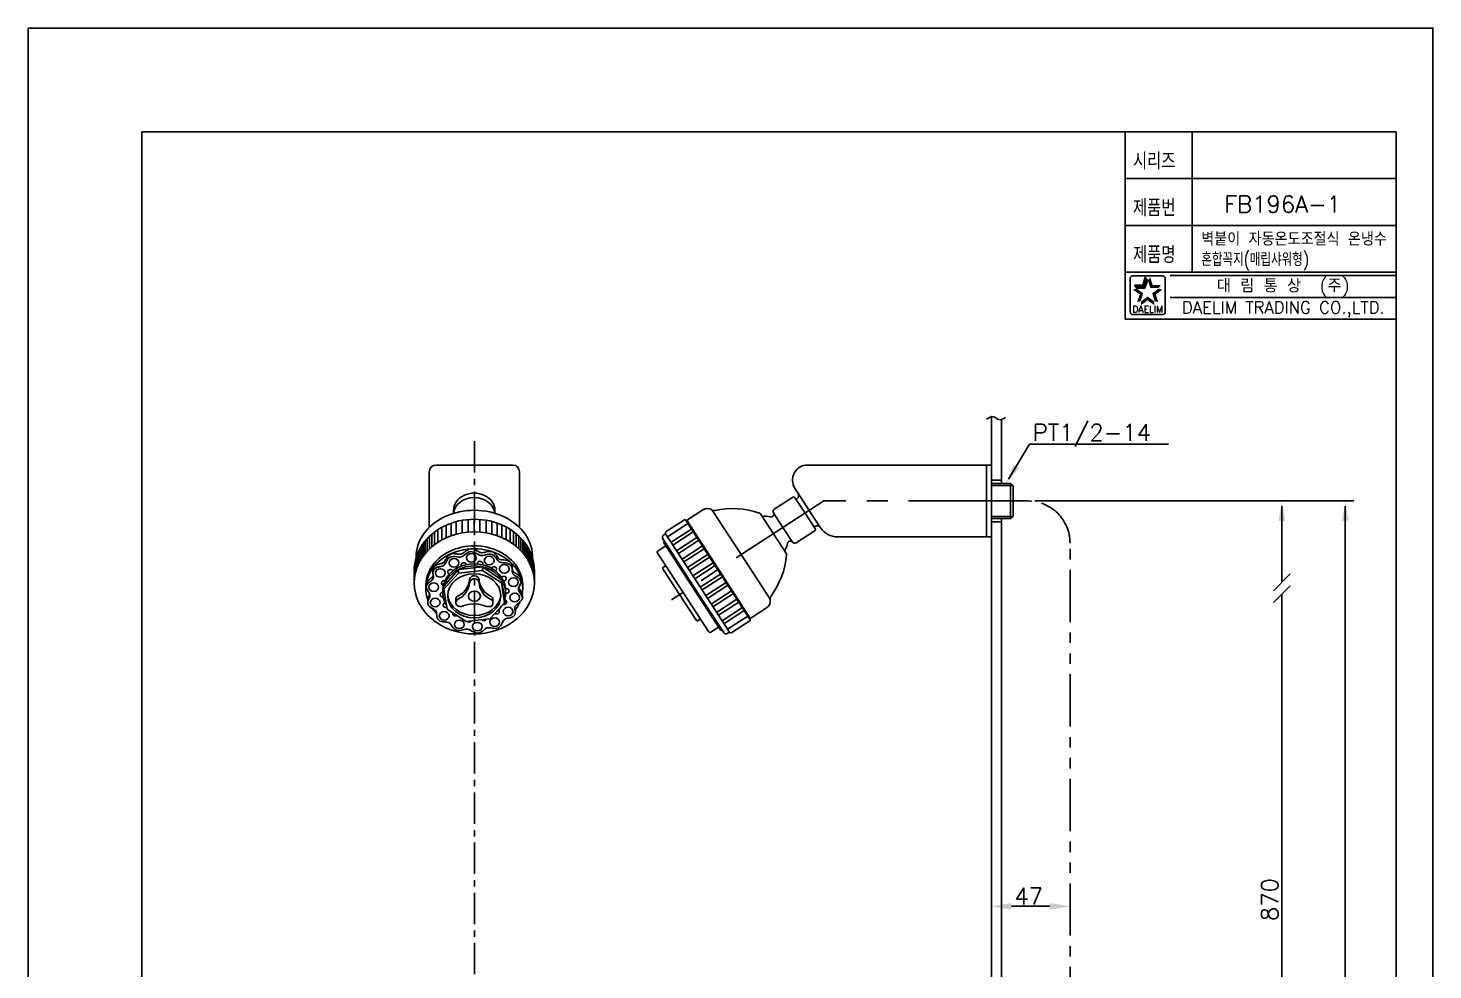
# Model space of a CAD drawing. Extents: x -188 to 232, y 683 to 1277.
# Drawn here: x -187.6 to 232.4, y 995.8 to 1277.4 of the extents above; entities that cross this region are included whole.
import ezdxf
from ezdxf.enums import TextEntityAlignment as Align

# ---------------------------------------------------------------- set-up
doc = ezdxf.new("R2010")
doc.units = 0
doc.header["$LTSCALE"] = 5
doc.header["$MEASUREMENT"] = 0
doc.linetypes.add('CENTER', pattern=[2, 1.25, -0.25, 0.25, -0.25])
doc.linetypes.add('PHANTOM2', pattern=[1.25, 0.625, -0.125, 0.125, -0.125, 0.125, -0.125])
doc.layers.get('0').update_dxf_attribs({"color": 2, "linetype": 'CONTINUOUS'})
for name, color, linetype in [('CL', 1, 'CENTER'), ('D', 2, 'CONTINUOUS'), ('DWG', 7, 'CONTINUOUS'), ('PL', 3, 'PHANTOM2')]:
    doc.layers.add(name, color=color, linetype=linetype)
doc.styles.add('GHS', font='ROMANS', dxfattribs={"bigfont": 'GHS'})
doc.styles.add('ROMANS', font='romans')

msp = doc.modelspace()

# ---------------------------------------------------------------- linework, layer by layer
at = {"color": 4}
for p, q in [((-153.63, 1246.41), (-153.63, 697.41)), ((221.37, 1246.41), (-153.63, 1246.41)), ((221.37, 697.41), (221.37, 1246.41))]:
    msp.add_line(p, q, dxfattribs=at)
at = {"color": 7}
for p, q in [((140.37, 1246.41), (140.37, 1190.41)), ((160.37, 1246.41), (160.37, 1204.41)), ((140.37, 1232.41), (221.37, 1232.41)), ((140.37, 1218.41), (221.37, 1218.41)), ((140.37, 1204.41), (221.37, 1204.41)), ((140.37, 1190.41), (221.37, 1190.41))]:
    msp.add_line(p, q, dxfattribs=at)
at = {"color": 2, "linetype": 'Continuous'}
for p, q in [((141.85, 1192.54), (141.85, 1202.54)), ((142.6, 1203.29), (151.6, 1203.29)), ((152.35, 1202.54), (152.35, 1192.54)), ((153.87, 1203.41), (221.37, 1203.41)), ((153.87, 1196.91), (221.37, 1196.91)), ((151.6, 1191.79), (142.85, 1191.79))]:
    msp.add_line(p, q, dxfattribs=at)
at = {"color": 2}
for p, q in [((145.61, 1200.59), (146.36, 1202.9)), ((146.28, 1199.68), (147.03, 1201.98)), ((147.03, 1201.98), (146.36, 1202.9)), ((143.85, 1199.68), (143.19, 1200.59)), ((143.19, 1200.59), (145.61, 1200.59)), ((143.85, 1199.68), (146.28, 1199.68))]:
    msp.add_line(p, q, dxfattribs=at)
at = {"color": 2, "linetype": 'Continuous'}
for centre, radius, start, end in [((142.6, 1202.54), 0.75, 90, 180), ((151.6, 1202.54), 0.75, 0, 90), ((142.72, 1192.67), 0.884, 188.1301, 278.1301), ((151.6, 1192.54), 0.75, 270, 0)]:
    msp.add_arc(centre, radius, start, end, dxfattribs=at)
at = {"color": 2}
for points in [[(145.61, 1200.59), (146.28, 1199.68), (146.36, 1202.9), (147.03, 1201.98)], [(147.84, 1202.9), (147.17, 1201.98), (148.59, 1200.59), (147.92, 1199.68)], [(144.69, 1197.76), (145.77, 1198.11), (142.73, 1199.19), (143.81, 1199.54)], [(143.19, 1200.59), (143.85, 1199.68), (145.61, 1200.59), (146.28, 1199.68)], [(143.94, 1195.46), (145.02, 1195.8), (144.69, 1197.76), (145.77, 1198.11)], [(147.1, 1196.01), (147.1, 1197.14), (145.14, 1194.59), (145.14, 1195.72)], [(149.06, 1194.59), (149.06, 1195.72), (147.1, 1196.01), (147.1, 1197.14)], [(148.59, 1200.59), (147.92, 1199.68), (151.01, 1200.59), (150.35, 1199.68)], [(151.47, 1199.19), (150.39, 1199.54), (149.51, 1197.76), (148.43, 1198.11)], [(149.51, 1197.76), (148.43, 1198.11), (150.26, 1195.46), (149.18, 1195.8)]]:
    msp.add_solid(points, dxfattribs=at)
at = {"layer": 'CL', "ltscale": 1.5}
msp.add_line((-54.2, 1153.88), (-54.2, 858.19), dxfattribs=at)
at = {"layer": 'CL', "ltscale": 5}
for p, q in [((50.26, 1136.02), (4.69, 1106.43)), ((106.88, 1136.02), (50.26, 1136.02))]:
    msp.add_line(p, q, dxfattribs=at)
at = {"layer": 'D'}
for p, q in [((100.38, 739.88), (100.38, 1161.21)), ((103.38, 1141.27), (103.38, 1160.4)), ((113.4, 1136.02), (187.74, 1136.02)), ((113.9, 1136.02), (208.69, 1136.02)), ((187.24, 1111.7), (187.24, 1134.52)), ((206.19, 1134.52), (206.19, 740.18)), ((103.38, 951.82), (103.38, 1130.77)), ((184.74, 1109.2), (189.74, 1114.2)), ((184.74, 1105.67), (189.74, 1110.67)), ((187.24, 900.57), (187.24, 1108.17)), ((106.38, 1014.83), (117.88, 1014.83))]:
    msp.add_line(p, q, dxfattribs=at)
msp.add_lwpolyline([(-187.63, 1277.41), (232.37, 1277.41), (232.37, 683.41), (-187.63, 683.41)], close=True, dxfattribs=at)
msp.add_lwpolyline([(105.52, 1142.55), (111.8, 1153), (153.3, 1153)], dxfattribs=at)
msp.add_spline([(98.94, 1160.47), (101.05, 1161.21), (102.6, 1160.36), (104.6, 1161.03)], degree=3, dxfattribs=at)
for points in [[(106.98, 1146.93), (104.75, 1141.27), (108.7, 1145.9)], [(186.24, 1130.02), (188.24, 1130.02), (187.24, 1136.02)], [(205.19, 1130.02), (207.19, 1130.02), (206.19, 1136.02)], [(106.38, 1015.83), (106.38, 1013.83), (100.38, 1014.83)], [(117.88, 1015.83), (117.88, 1013.83), (123.88, 1014.83)]]:
    msp.add_solid(points, dxfattribs=at)
at = {"layer": 'DWG'}
for p, q in [((-65.67, 1146.77), (-42.73, 1146.77)), ((45.41, 1146.77), (84.76, 1146.77)), ((84.76, 1146.77), (100.38, 1146.77)), ((98.88, 1144.27), (98.88, 1146.77)), ((100.38, 1136.02), (100.38, 1146.77)), ((-67.67, 1144.77), (-67.67, 1128.12)), ((-40.73, 1144.77), (-40.73, 1128.12)), ((98.88, 1136.02), (98.88, 1144.27)), ((45.93, 1133.21), (41.64, 1139.82)), ((100.38, 1142.27), (103.38, 1142.27)), ((100.38, 1141.27), (106.13, 1141.27)), ((100.38, 1140.67), (106.73, 1140.67)), ((106.88, 1140.52), (106.13, 1141.27)), ((106.13, 1141.27), (106.13, 1136.02)), ((106.88, 1140.52), (106.88, 1136.02)), ((35.45, 1133.55), (41.19, 1137.28)), ((41.19, 1137.28), (41.54, 1137.21)), ((41.54, 1137.21), (42.21, 1136.18)), ((41.54, 1137.21), (44.67, 1132.39)), ((41.99, 1136.51), (42.23, 1136.68)), ((98.88, 1136.02), (98.88, 1127.77)), ((100.38, 1136.02), (100.38, 1125.27)), ((106.13, 1130.77), (106.13, 1136.02)), ((106.88, 1131.52), (106.88, 1136.02)), ((-60.44, 1133.24), (-60.44, 1132.31)), ((-59.6, 1126.08), (-59.6, 1129.85)), ((-57.9, 1126.45), (-57.9, 1130.23)), ((-56.06, 1126.69), (-56.06, 1130.47)), ((-54.3, 1126.77), (-54.3, 1130.55)), ((-52.53, 1126.7), (-52.53, 1130.47)), ((-50.69, 1126.47), (-50.69, 1130.25)), ((-48.99, 1126.11), (-48.99, 1129.88)), ((-48.06, 1133.24), (-48.06, 1132.34)), ((8.58, 1130.41), (3.12, 1126.87)), ((9.4, 1129.6), (8.92, 1130.34)), ((18.59, 1115.45), (9.08, 1130.09)), ((9.48, 1130.4), (9.4, 1130.05)), ((18.8, 1115.59), (9.4, 1130.05)), ((9.48, 1130.4), (14.09, 1133.39)), ((16.92, 1133.32), (25.57, 1119.99)), ((35.19, 1126.23), (31.3, 1132.22)), ((35.2, 1132.47), (38.05, 1128.09)), ((47.8, 1127.57), (44.67, 1132.39)), ((49.31, 1128), (45.93, 1133.21)), ((100.38, 1131.37), (106.73, 1131.37)), ((100.38, 1130.77), (106.13, 1130.77)), ((106.88, 1131.52), (106.13, 1130.77)), ((-66.93, 1122.31), (-66.93, 1126.08)), ((-66.08, 1122.98), (-66.08, 1126.76)), ((-65.1, 1123.67), (-65.1, 1127.44)), ((-63.92, 1124.36), (-63.92, 1128.14)), ((-62.61, 1125.01), (-62.61, 1128.79)), ((-61.17, 1125.59), (-61.17, 1129.36)), ((-47.42, 1125.63), (-47.42, 1129.41)), ((-45.98, 1125.07), (-45.98, 1128.84)), ((-44.67, 1124.43), (-44.67, 1128.21)), ((-43.49, 1123.74), (-43.49, 1127.52)), ((-42.51, 1123.08), (-42.51, 1126.85)), ((-41.66, 1122.41), (-41.66, 1126.19)), ((2.98, 1126.18), (2.35, 1125.77)), ((2.98, 1126.18), (12.51, 1111.5)), ((3.52, 1125.34), (9.6, 1129.29)), ((4.61, 1123.66), (10.69, 1127.61)), ((5.16, 1122.82), (11.24, 1126.77)), ((10.08, 1129.01), (9.87, 1128.87)), ((35.19, 1126.23), (39.07, 1120.24)), ((40.89, 1123.7), (38.05, 1128.09)), ((41.98, 1123.49), (47.73, 1127.22)), ((47.8, 1127.57), (47.13, 1128.6)), ((47.35, 1128.26), (47.6, 1128.41)), ((47.73, 1127.22), (47.8, 1127.57)), ((98.88, 1127.77), (98.88, 1125.27)), ((100.38, 1129.77), (103.38, 1129.77)), ((-70.67, 1117.68), (-70.67, 1121.45)), ((-70.27, 1118.38), (-70.27, 1122.16)), ((-69.82, 1119.11), (-69.82, 1122.88)), ((-69.36, 1119.75), (-69.36, 1123.52)), ((-68.9, 1120.33), (-68.9, 1124.1)), ((-68.31, 1121), (-68.31, 1124.77)), ((-67.65, 1121.66), (-67.65, 1125.43)), ((-40.94, 1121.78), (-40.94, 1125.55)), ((-40.28, 1121.13), (-40.28, 1124.9)), ((-39.69, 1120.47), (-39.69, 1124.25)), ((-39.23, 1119.91), (-39.23, 1123.69)), ((-38.78, 1119.29), (-38.78, 1123.06)), ((-38.32, 1118.59), (-38.32, 1122.36)), ((-37.92, 1117.91), (-37.92, 1121.69)), ((0.71, 1121.13), (3.02, 1122.63)), ((2.21, 1124.61), (2.13, 1124.73)), ((2.21, 1124.61), (11.25, 1110.68)), ((2.26, 1124.52), (2.67, 1123.89)), ((2.67, 1123.89), (2.34, 1123.68)), ((10.91, 1110.47), (2.34, 1123.68)), ((6.24, 1121.15), (12.33, 1125.1)), ((6.79, 1120.31), (12.87, 1124.26)), ((7.88, 1118.63), (13.96, 1122.58)), ((8.42, 1117.79), (14.5, 1121.74)), ((54.34, 1125.27), (100.38, 1125.27)), ((-71.78, 1114.78), (-71.78, 1118.55)), ((-71.45, 1115.86), (-71.45, 1119.63)), ((-71.06, 1116.86), (-71.06, 1120.63)), ((-37.53, 1117.13), (-37.53, 1120.91)), ((-37.14, 1116.2), (-37.14, 1119.98)), ((-36.81, 1115.23), (-36.81, 1119)), ((-36.48, 1113.85), (-36.48, 1117.63)), ((0.56, 1120.44), (1.52, 1118.97)), ((1.52, 1118.97), (8.19, 1108.7)), ((9.51, 1116.11), (15.59, 1120.06)), ((10.06, 1115.28), (16.14, 1119.22)), ((11.15, 1113.6), (17.23, 1117.55)), ((34.23, 1106.66), (25.57, 1119.99)), ((-72.19, 1111.58), (-72.19, 1115.35)), ((-72.11, 1113.01), (-72.11, 1116.79)), ((-66.61, 1115.23), (-66.61, 1114.53)), ((-58.95, 1115.53), (-63.35, 1110.57)), ((-58.95, 1114.46), (-63.34, 1109.66, -1.23)), ((-58.95, 1115.53), (-51.78, 1116.29)), ((-58.95, 1115.53), (-58.95, 1114.46)), ((-58.95, 1114.46), (-51.8, 1115.22)), ((-51.78, 1116.29), (-51.8, 1115.22)), ((-51.8, 1115.22), (-46.06, 1111.53)), ((-51.78, 1116.29), (-46.06, 1112.4)), ((-36.27, 1115.25), (-36.27, 1111.56)), ((2.1, 1115.77), (2.51, 1115.14)), ((2.18, 1116.12), (3.02, 1116.66)), ((7.14, 1108.02), (2.51, 1115.14)), ((2.74, 1117.08), (3.02, 1116.66)), ((11.69, 1112.76), (17.77, 1116.71)), ((13.33, 1110.24), (19.41, 1114.19)), ((13.87, 1109.41), (19.95, 1113.35)), ((18.59, 1115.45), (28.09, 1100.82)), ((18.8, 1115.59), (28.19, 1101.12)), ((-63.34, 1109.66, -1.23), (-63.35, 1110.57)), ((-62.38, 1103.65), (-63.34, 1109.66, -1.23)), ((-46.06, 1112.4), (-46.06, 1111.53)), ((-46.06, 1112.4), (-45.13, 1106.55)), ((-46.06, 1111.53), (-45.15, 1105.57)), ((-40.26, 1112.62), (-40.26, 1111.78)), ((10.91, 1110.47), (19.49, 1097.26)), ((20.29, 1096.76), (11.25, 1110.68)), ((22.04, 1096.82), (12.51, 1111.5)), ((14.96, 1107.73), (21.04, 1111.68)), ((15.5, 1106.89), (21.58, 1110.84)), ((16.59, 1105.21), (22.67, 1109.16)), ((-68.14, 1105.53), (-68.14, 1106.35)), ((-59.77, 1105.65, -3.17), (-59.77, 1106.58, -3.17)), ((-48.7, 1105.64), (-48.7, 1106.82)), ((-45.15, 1105.57), (-48.07, 1102.37)), ((-45.13, 1106.55), (-45.13, 1105.57, -3.89)), ((-39.85, 1107), (-39.85, 1107.87)), ((7.14, 1108.02), (11.77, 1100.89)), ((14.86, 1098.42), (8.19, 1108.7)), ((17.14, 1104.37), (23.22, 1108.32)), ((18.23, 1102.7), (24.31, 1106.64)), ((18.77, 1101.86), (24.85, 1105.81)), ((-56.67, 1099.97), (-62.38, 1103.65)), ((-49.55, 1100.75), (-56.67, 1099.97)), ((-48.08, 1102.36), (-49.55, 1100.75)), ((12.18, 1100.26), (11.77, 1100.89)), ((12.52, 1100.18), (13.36, 1100.73)), ((13.64, 1100.31), (13.36, 1100.73)), ((19.86, 1100.18), (25.94, 1104.13)), ((20.41, 1099.34), (26.49, 1103.29)), ((21.49, 1097.66), (27.58, 1101.61)), ((27.51, 1102.17), (27.3, 1102.03)), ((27.78, 1101.3), (28.26, 1100.56)), ((28.54, 1101.05), (28.19, 1101.12)), ((28.54, 1101.05), (33.15, 1104.04)), ((15.81, 1096.96), (14.86, 1098.42)), ((16.51, 1096.81), (18.81, 1098.31)), ((19.83, 1097.48), (19.49, 1097.26)), ((20.24, 1096.85), (19.83, 1097.48)), ((20.29, 1096.76), (20.37, 1096.64)), ((22.04, 1096.82), (21.41, 1096.42)), ((28.18, 1100.22), (22.73, 1096.68))]:
    msp.add_line(p, q, dxfattribs=at)
for centre, radius, start, end in [((-65.67, 1144.77), 2, 90, 180), ((-42.73, 1144.77), 2, 0, 90), ((45.41, 1142.27), 4.5, 90, 212.9996), ((41.52, 1137.71), 1.25, 304.7392, 32.9996), ((8.71, 1130.2), 0.25, 33, 123), ((15.45, 1131.3), 2.5, 53.9914, 123), ((17.51, 1134.13), 1, 233.9914, 282.3246), ((23.06, 1108.73), 25, 71.3724, 102.3246), ((30.88, 1131.94), 0.5, 33, 71.3724), ((32.83, 1124.7), 6.75, 77.1196, 98.3841), ((34.51, 1132.06), 0.8, 257.1196, 30.9943), ((35.88, 1132.88), 0.8, 123, 210.9943), ((2.76, 1125.14), 0.75, 123, 213), ((3.4, 1126.45), 0.5, 123, 213), ((48.25, 1127.34), 1.25, 33.0004, 121.2608), ((54.34, 1131.27), 6, 212.9996, 270), ((32.83, 1124.7), 6.75, 327.6159, 348.8804), ((40.24, 1123.24), 0.8, 35.0057, 168.8804), ((41.55, 1124.16), 0.8, 215.0057, 303), ((0.98, 1120.71), 0.5, 123, 213), ((14.26, 1122.27), 25, 323.6754, 354.6276), ((38.66, 1119.97), 0.5, 354.6276, 33), ((-64.77, 1115.28), 1.84, 113.4041, 181.4837), ((-64.77, 1114.43), 1.84, 113.4041, 181.4837), ((-62.78, 1115.05), 3.89, 189.7916, 198.0185), ((-68.42, 1114.3), 1.98, 336.5904, 347.6885), ((-68.42, 1113.46), 1.98, 336.5904, 11.2854), ((-54.22, 1112.22), 1.47, 4.8945, 165.8005), ((2.31, 1115.91), 0.25, 123, 213), ((2.31, 1115.91), 0.25, 123, 213), ((-61.72, 1113.07, -3.17), 6.08, 294.8779, 355.4733), ((-61.72, 1112.14, -3.17), 6.08, 294.8779, 355.4733), ((-54.22, 1111.29), 1.47, 4.8945, 165.8005), ((-47.1, 1112.82), 5.68, 184.7506, 246.4884), ((-47.1, 1111.89), 5.68, 184.7506, 246.4884), ((-58.69, 1106.58, -3.17), 1.07, 115.671, 180.1451), ((-58.69, 1105.65, -3.17), 1.07, 115.671, 234.3877), ((-58.32, 1106, -3.17), 1.58, 230.8677, 291.6531), ((-54.33, 1097.11, -3.17), 8.16, 69.0393, 114.6159), ((-49.88, 1108.37, -3.17), 3.95, 247.2024, 273.1626), ((-49.72, 1105.42, -3.17), 0.993, 272.9042, 357.0852), ((-49.83, 1106.54), 1.16, 13.9382, 66.6037), ((-49.87, 1105.62), 1.17, 347.4453, 64.5118), ((31.79, 1106.14), 2.5, 303, 12.0086), ((35.21, 1106.86), 1, 143.6754, 192.0086), ((28.05, 1100.43), 0.25, 303, 33), ((12.39, 1100.39), 0.25, 213, 303), ((12.39, 1100.39), 0.25, 213, 303), ((16.23, 1097.23), 0.5, 213, 303), ((21, 1097.05), 0.75, 213, 303), ((22.46, 1097.1), 0.5, 213, 303)]:
    msp.add_arc(centre, radius, start, end, dxfattribs=at)
for centre, major_axis, ratio, start_param, end_param in [((-54.25, 1133.28), (-6.19, 0), 0.819444, 3.134651, 6.290127), ((-54.25, 1131.95), (-6.19, 0), 0.819444, 3.219567, 6.210354), ((-54.23, 1115.3), (-17.96, 0), 0.849083, 3.13811, 6.286668), ((-54.21, 1119.23), (-17.44, 0), 0.803271, 3.116764, 6.29693), ((-54.23, 1109.84), (-14.48, 0), 0.819746, 3.000238, 6.567015), ((-54.23, 1110.74), (-14.48, 0), 0.819746, 3.103927, 6.320851), ((-54.25, 1108.56), (-9.41, 0), 0.856308, 2.890366, 6.769265), ((-54.25, 1109.19), (-9.41, 0), 0.856308, 3.102802, 6.321976), ((-57.34, 1116.86, 0.79), (-0.816, 0.001), 0.877222, 3.33909, 6.736926), ((-52.52, 1117.27, 0.79), (-0.816, 0.001), 0.877222, 2.700124, 6.373087), ((-61.34, 1114.83, 0.79), (-0.816, 0.001), 0.877222, 3.585303, 7.463046), ((-48.37, 1115.67, 0.79), (-0.816, 0.001), 0.877222, 2.243756, 5.884209), ((-45.46, 1112.79, 0.79), (-0.816, 0.001), 0.877222, 1.577428, 5.618032), ((-63.22, 1111.49, 0.79), (-0.816, 0.001), 0.877222, 4.42147, 7.550846), ((-44.67, 1109.1, 0.79), (-0.816, 0.001), 0.877222, 1.370438, 4.944868), ((-63.63, 1108.05, 0.79), (-0.816, 0.001), 0.877222, 4.732188, 7.953751), ((-62.71, 1104.89, 0.79), (-0.816, 0.001), 0.877222, 5.052363, 8.151294), ((-54.22, 1108.37), (-7.93, 0), 0.833941, 0.054772, 3.086821), ((-45.36, 1105.79, 0.79), (-0.816, 0.001), 0.877222, 1.298624, 4.419051), ((-45.36, 1105.79, 0.79), (-0.816, 0.001), 0.877222, 4.624386, 4.643555), ((-54.23, 1109.84), (-14.48, 0), 0.819746, 8.855331, 9.081402), ((-54.23, 1109.84), (-14.48, 0), 0.819746, 6.804965, 6.961496), ((-59.86, 1102.4, 0.79), (-0.816, 0.001), 0.877222, 5.939396, 8.4708), ((-51.32, 1100.92, 0.79), (-0.816, 0.001), 0.877222, 0.65551, 2.736747), ((-47.6, 1102.96, 0.79), (-0.816, 0.001), 0.877222, 0.965179, 3.863562), ((-54.25, 1108.56), (-9.41, 0), 0.856308, 8.62294, 8.900362), ((-54.23, 1109.84), (-14.48, 0), 0.819746, 8.515132, 8.557971), ((-55.93, 1100.54, 0.79), (-0.816, 0.001), 0.877222, 7.152637, 8.805991)]:
    msp.add_ellipse(centre, major_axis=major_axis, ratio=ratio, start_param=start_param, end_param=end_param, dxfattribs=at)
for centre, major_axis, ratio in [((-54.23, 1111.52), (-17.96, 0), 0.849083), ((-60.31, 1117.56, 1.41), (-1.46, 0), 0.877222), ((-55.12, 1118.99, 1.41), (-1.46, 0), 0.877222), ((-49.77, 1118.25, 1.41), (-1.46, 0), 0.877222), ((-64.38, 1114.49, 1.41), (-1.46, 0), 0.877222), ((-54.22, 1107.65), (-7.93, 0), 0.833941), ((-45.27, 1115.71, 1.41), (-1.46, 0), 0.877222), ((-42.52, 1111.74, 1.41), (-1.46, 0), 0.877222), ((-66.34, 1110.26, 1.41), (-1.46, 0), 0.877222), ((-54.2, 1107.56), (-1.8, 0), 0.842097), ((-65.92, 1105.65, 1.41), (-1.46, 0), 0.877222), ((-42.15, 1107.19, 1.41), (-1.46, 0), 0.877222), ((-63.22, 1101.68, 1.41), (-1.46, 0), 0.877222), ((-58.67, 1099.14, 1.41), (-1.46, 0), 0.877222), ((-48.13, 1099.78, 1.41), (-1.46, 0), 0.877222), ((-44.11, 1102.95, 1.41), (-1.46, 0), 0.877222), ((-53.32, 1098.45, 1.41), (-1.46, 0), 0.877222)]:
    msp.add_ellipse(centre, major_axis=major_axis, ratio=ratio, dxfattribs=at)
for points, knots in [([(-57, 1120.9), (-56.45, 1121.29), (-55.35, 1122.07), (-53.64, 1121.27), (-52.28, 1120.38), (-50.71, 1120.81), (-48.89, 1121.2), (-47.67, 1119.84), (-46.86, 1118.45), (-45.2, 1118.42), (-43.68, 1118.14), (-42.64, 1116.75), (-43.13, 1115.01), (-41.36, 1114.25), (-40.24, 1113.28), (-40.26, 1112.63), (-40.26, 1112.62)], [0, 0, 0, 0, 1.880066, 3.766336, 5.14906, 6.561842, 8.469242, 10.250502, 11.575439, 13.005922, 14.847171, 16.062852, 17.796566, 19.183439, 21.327066, 21.347874, 21.347874, 21.347874, 21.347874]), ([(-57, 1120.9), (-57.36, 1120.58), (-58.11, 1119.93), (-59.73, 1120.28), (-61.55, 1120.36), (-62.57, 1118.93), (-63.16, 1117.5), (-64.35, 1117.25), (-65.22, 1117.07), (-65.5, 1116.97)], [0, 0, 0, 0, 1.354802, 2.800748, 4.713683, 6.363253, 7.698884, 9.070348, 9.920723, 9.920723, 9.920723, 9.920723]), ([(-57, 1120.06), (-57.36, 1119.74), (-58.11, 1119.08), (-59.73, 1119.44), (-61.55, 1119.52), (-62.57, 1118.09), (-63.16, 1116.66), (-64.35, 1116.4), (-65.22, 1116.22), (-65.5, 1116.12)], [0, 0, 0, 0, 1.354802, 2.800748, 4.713683, 6.363253, 7.698884, 9.070348, 9.920723, 9.920723, 9.920723, 9.920723]), ([(-68.51, 1110.68), (-68.56, 1110.84), (-68.7, 1111.58), (-67.75, 1112.61), (-66.76, 1113.19), (-66.6, 1113.51)], [38.088641, 38.088641, 38.088641, 38.088641, 38.592507, 40.470765, 41.682967, 41.682967, 41.682967, 41.682967]), ([(-41.91, 1103.06), (-41.97, 1102.57), (-42.1, 1101.43), (-43.8, 1101.04), (-45.33, 1100.77), (-45.96, 1099.35), (-46.89, 1097.8), (-48.76, 1097.95), (-50.38, 1098.31), (-51.6, 1097.2), (-53.15, 1096.25), (-54.85, 1096.95), (-56.18, 1097.95), (-57.77, 1097.4), (-59.58, 1097.04), (-60.82, 1098.37), (-61.61, 1099.76), (-63.23, 1099.87), (-65.08, 1100.04), (-65.5, 1101.79), (-65.53, 1103.31), (-66.96, 1103.96), (-68.45, 1104.99), (-67.89, 1106.65), (-67.25, 1107.97), (-68.13, 1109.04), (-68.94, 1110.47), (-67.75, 1111.77), (-66.76, 1112.35), (-66.6, 1112.67)], [0, 0, 0, 0, 1.360504, 3.169448, 4.528152, 5.810333, 7.571486, 9.466447, 10.892527, 12.278595, 14.137768, 15.969498, 17.400108, 18.820436, 20.738704, 22.476074, 23.851208, 25.239107, 27.105315, 28.753016, 30.044456, 31.33372, 33.133949, 34.751759, 36.008988, 37.179129, 38.592507, 40.470765, 41.682967, 41.682967, 41.682967, 41.682967]), ([(-40.97, 1110.13), (-40.84, 1109.82), (-40.31, 1109.1), (-39.86, 1108.29), (-39.85, 1107.87)], [24.028754, 24.028754, 24.028754, 24.028754, 25.066195, 26.456461, 26.456461, 26.456461, 26.456461]), ([(-68.14, 1106.36), (-68.14, 1106.75), (-67.91, 1107.4), (-67.63, 1108.03), (-67.56, 1108.23)], [33.516146, 33.516146, 33.516146, 33.516146, 34.751759, 35.387034, 35.387034, 35.387034, 35.387034])]:
    msp.add_open_spline(points, degree=3, knots=knots, dxfattribs=at)
msp.add_spline([(-57, 1120.06), (-55.32, 1120.88), (-53.52, 1120.31), (-52.26, 1119.73), (-50.86, 1119.91), (-48.96, 1120.02), (-47.63, 1118.84), (-46.76, 1117.83), (-45.36, 1117.54), (-43.6, 1117), (-42.92, 1116), (-42.74, 1114.27), (-41.63, 1113.45), (-40.26, 1111.79), (-41.05, 1109.71), (-40.4, 1108.35), (-39.86, 1106.87), (-41.01, 1105.51), (-42.13, 1104.18), (-41.91, 1103.06)], degree=3, dxfattribs=at)
at = {"layer": 'PL', "color": 4, "ltscale": 5}
for p, q in [((106.88, 1136.02), (111.28, 1136.02)), ((123.88, 974.82), (123.88, 1123.42))]:
    msp.add_line(p, q, dxfattribs=at)
msp.add_arc((111.28, 1123.42), 12.6, 0, 90, dxfattribs=at)

# ---------------------------------------------------------------- texts
at = {"color": 7, "linetype": 'Continuous'}
for s, height, style, p in [('대 림 통 상  (주)', 4, 'GHS', (187.63, 1200.1)), ('DAELIM TRADING CO.,LTD.', 3.6, 'ROMANS', (187.63, 1193.34))]:
    msp.add_text(s, height=height, dxfattribs=dict(at, style=style)).set_placement(p, align=Align.MIDDLE)
at = {"color": 2, "linetype": 'Continuous', "style": 'ROMANS'}
msp.add_text('DAELIM', height=2, dxfattribs=at).set_placement((147.1, 1192.34), align=Align.CENTER)
at = {"layer": 'D', "style": 'GHS'}
for s, height, width, p in [('시리즈', 5, 0.8, (142.71, 1235.14)), ('제품번', 5, 0.8, (142.71, 1221.14)), ('제품명', 5, 0.8, (142.71, 1207.14)), ('혼합꼭지(매립샤워형)', 4, 0.75, (163.12, 1206.25))]:
    msp.add_text(s, height=height, dxfattribs=dict(at, width=width)).set_placement(p)
at = {"layer": 'D', "color": 7, "style": 'GHS'}
msp.add_text('FB196A-1', height=5, dxfattribs=at).set_placement((169.98, 1222.25))
at = {"layer": 'D', "style": 'GHS', "width": 0.712618}
msp.add_text('벽붙이 자동온도조절식 온냉수', height=4, dxfattribs=at).set_placement((163.12, 1212.37), (218.61, 1212.37), align=Align.FIT)
at = {"layer": 'D', "style": 'GHS'}
for s, p in [('PT1/2-14', (112.75, 1154)), ('47', (107.27, 1015.33))]:
    msp.add_text(s, height=5, dxfattribs=at).set_placement(p)
msp.add_text('870', height=5, rotation=90, dxfattribs=at).set_placement((186.08, 1010.4))

doc.saveas('drawing.dxf')
